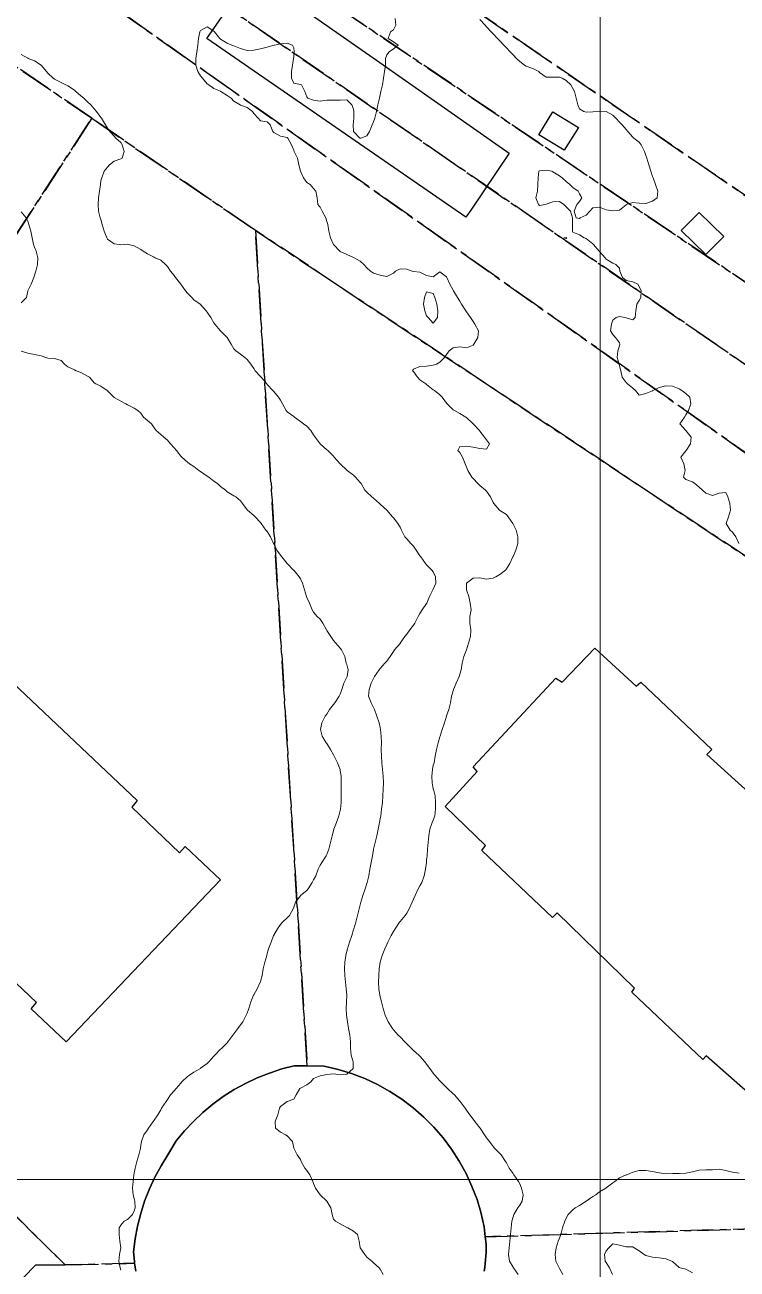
# Model space of a CAD drawing. Header units: centimetres. Extents: x 0 to 642158, y -847 to 649707.
# Drawn here: x 616123.5 to 616177.1, y 621580.6 to 621674.3 of the extents above; entities that cross this region are included whole.
import ezdxf

# ---------------------------------------------------------------- set-up
doc = ezdxf.new("R2010")
doc.units = ezdxf.units.CM
doc.header["$MEASUREMENT"] = 0
doc.linetypes.add('CENTERX2', pattern=[4, 2.5, -0.5, 0.5, -0.5])
doc.layers.add('MEV_grille', color=254, linetype='Continuous', lineweight=9)
doc.layers.add('WAL_topographie 0.5', color=253, linetype='Continuous', lineweight=20)
doc.layers.add('SPW_batiments', color=7, linetype='Continuous')
doc.layers.add('SPW_parcellaire cadastral', color=7, linetype='CENTERX2', lineweight=25, true_color=0xff0542)

# ---------------------------------------------------------------- blocks, each defined once
blk = doc.blocks.new('*U114')
at = {"layer": 'MEV_grille', "transparency": 33554687}
blk.add_lwpolyline([(-1338.461, 0), (1338.461, 0)], dxfattribs=at)
blk = doc.blocks.new('*U115')
at = {"layer": 'MEV_grille', "color": 0, "linetype": 'ByBlock', "lineweight": -2, "transparency": 16777216}
blk.add_blockref('*U114', (0, -800), dxfattribs=at)
blk = doc.blocks.new('*U112')
at = {"layer": 'MEV_grille', "transparency": 33554687}
blk.add_lwpolyline([(0, 1825.476), (0, -1825.476)], dxfattribs=at)
blk = doc.blocks.new('*U113')
at = {"layer": 'MEV_grille', "color": 0, "linetype": 'ByBlock', "lineweight": -2, "transparency": 16777216}
blk.add_blockref('*U112', (800, 0), dxfattribs=at)

msp = doc.modelspace()

# ---------------------------------------------------------------- linework, layer by layer
at = {"layer": 'SPW_batiments'}
for points in [[(616149.737, 621671.786), (616159.954, 621664.604), (616157.071, 621660.336), (616156.705, 621659.803), (616139.32, 621671.784), (616137.219, 621673.234), (616140.636, 621678.151), (616149.737, 621671.786)], [(616165.17, 621666.537), (616164.104, 621664.837), (616162.187, 621666.004), (616163.237, 621667.737), (616165.17, 621666.537)], [(616176.105, 621658.356), (616174.755, 621656.989), (616172.905, 621658.788), (616174.255, 621660.155), (616176.105, 621658.356)], [(616118.545, 621628.623), (616118.148, 621628.14), (616121.739, 621624.729), (616122.166, 621625.181), (616131.978, 621615.901), (616131.586, 621615.409), (616135.156, 621611.981), (616135.588, 621612.442), (616138.255, 621609.939), (616126.624, 621597.742), (616124.006, 621600.232), (616124.398, 621600.716), (616120.8, 621604.121), (616120.379, 621603.672), (616116.568, 621607.231), (616110.561, 621612.966), (616110.983, 621613.418), (616107.383, 621616.857), (616106.941, 621616.412), (616104.342, 621618.903), (616115.938, 621631.091), (616118.545, 621628.623)], [(616177.934, 621593.905), (616174.781, 621596.709), (616174.517, 621596.43), (616169.176, 621601.488), (616169.387, 621601.778), (616163.569, 621607.456), (616163.23, 621607.098), (616157.891, 621612.15), (616158.167, 621612.518), (616155.143, 621615.446), (616157.554, 621618.084), (616157.242, 621618.438), (616163.467, 621625.119), (616163.94, 621624.817), (616166.398, 621627.365), (616169.502, 621624.511)], [(616169.502, 621624.511), (616169.856, 621624.816), (616175.195, 621619.742), (616174.834, 621619.362), (616180.864, 621613.91)]]:
    msp.add_lwpolyline(points, dxfattribs=at)
at = {"layer": 'SPW_parcellaire cadastral'}
for points in [[(616188.778, 621667.676), (616185.431, 621663.056), (616182.089, 621658.431), (616147.903, 621681.882), (616150.551, 621685.466), (616152.423, 621688), (616153.702, 621689.732), (616160.884, 621699.453), (616158.293, 621701.68), (616158.028, 621701.907), (616139.116, 621718.162), (616128.331, 621727.432), (616143.828, 621745.766), (616148.585, 621742.135), (616146.73, 621739.617), (616145.81, 621740.296), (616143.81, 621737.843), (616148.606, 621732.571), (616153.024, 621738.746), (616209.234, 621695.829), (616188.778, 621667.676)], [(616182.089, 621658.431), (616221.712, 621631.25), (616218.618, 621627.333), (616130.6, 621686.698), (616125.8, 621690.01), (616108.407, 621702.011), (616104.439, 621704.749), (616109.999, 621709.71), (616112.356, 621707.716), (616121.403, 621700.061), (616147.903, 621681.882), (616182.089, 621658.431)], [(616215.119, 621622.904), (616118.1, 621689.848), (616105.842, 621698.305), (616100.978, 621701.662), (616104.439, 621704.749), (616108.407, 621702.011), (616125.8, 621690.01), (616130.6, 621686.698), (616218.618, 621627.333), (616215.119, 621622.904)], [(616095.541, 621696.812), (616100.978, 621701.662), (616105.842, 621698.305), (616118.1, 621689.848), (616215.119, 621622.904), (616211.457, 621618.268), (616107.383, 621691.736), (616105.852, 621689.696), (616095.541, 621696.812)], [(616128.563, 621667.239), (616106.903, 621682.063), (616104.603, 621680.062), (616101.893, 621682.798), (616092.183, 621692.775), (616091.654, 621693.313), (616095.541, 621696.812), (616105.852, 621689.696), (616107.383, 621691.736), (616211.457, 621618.268), (616208.143, 621614.074), (616140.868, 621658.804), (616128.563, 621667.239)], [(616128.563, 621667.239), (616122.649, 621658.141), (616098.137, 621674.079), (616096.319, 621675.885), (616094.579, 621677.614), (616092.536, 621679.644), (616085.26, 621686.872), (616084.853, 621687.277), (616091.654, 621693.313), (616092.183, 621692.775), (616101.893, 621682.798), (616104.603, 621680.062), (616106.903, 621682.063), (616128.563, 621667.239)], [(616122.649, 621658.141), (616128.563, 621667.239), (616140.868, 621658.804), (616144.763, 621595.941), (616143.792, 621595.953), (616142.846, 621595.708), (616141.918, 621595.405), (616141.01, 621595.044), (616140.128, 621594.627), (616139.273, 621594.154), (616138.449, 621593.629), (616137.661, 621593.053), (616136.91, 621592.428), (616136.201, 621591.758), (616135.535, 621591.044), (616134.914, 621590.29), (616134.294, 621589.246), (616133.774, 621588.42), (616133.307, 621587.562), (616132.894, 621586.677), (616132.538, 621585.767), (616132.24, 621584.838), (616132.002, 621583.89), (616131.822, 621582.93), (616131.705, 621581.961), (616131.768, 621581.22), (616131.787, 621581.084), (616126.564, 621580.967), (616089.571, 621617.581)], [(616158.145, 621583.087), (616158.09, 621583.822), (616157.828, 621584.939), (616157.542, 621585.879), (616157.162, 621586.874), (616156.714, 621587.84), (616156.2, 621588.773), (616155.622, 621589.667), (616154.982, 621590.52), (616154.286, 621591.326), (616153.535, 621592.08), (616152.733, 621592.782), (616151.884, 621593.426), (616150.993, 621594.008), (616150.063, 621594.528), (616149.099, 621594.981), (616148.106, 621595.366), (616147.089, 621595.681), (616146.052, 621595.925), (616144.763, 621595.941), (616140.868, 621658.804), (616208.143, 621614.074)], [(616078.403, 621613.766), (616081.256, 621617.297), (616086.244, 621613.678), (616089.571, 621617.581), (616126.564, 621580.967), (616124.317, 621580.94), (616090.336, 621546.174), (616074.467, 621559.494), (616048.219, 621579.062), (616052.215, 621584.355), (616054.384, 621587.228), (616060.427, 621595.231), (616063.428, 621599.207), (616065.312, 621597.443), (616071.925, 621605.677), (616075.143, 621609.686), (616078.403, 621613.766)], [(616158.145, 621583.087), (616187.296, 621583.946), (616208.522, 621605.392), (616213.774, 621575.8)], [(616131.872, 621580.485), (616131.787, 621581.084), (616131.768, 621581.22), (616131.705, 621581.961), (616131.822, 621582.93), (616132.002, 621583.89), (616132.24, 621584.838), (616132.538, 621585.767), (616132.894, 621586.677), (616133.307, 621587.562), (616133.774, 621588.42), (616134.294, 621589.246), (616134.914, 621590.29), (616135.535, 621591.044), (616136.201, 621591.758), (616136.91, 621592.428), (616137.661, 621593.053), (616138.449, 621593.629), (616139.273, 621594.154), (616140.128, 621594.627), (616141.01, 621595.044), (616141.918, 621595.405), (616142.846, 621595.708), (616143.792, 621595.953), (616144.763, 621595.941), (616146.052, 621595.925), (616147.089, 621595.681), (616148.106, 621595.366), (616149.099, 621594.981), (616150.063, 621594.528), (616150.993, 621594.008), (616151.884, 621593.426), (616152.733, 621592.782), (616153.535, 621592.08), (616154.286, 621591.326), (616154.982, 621590.52), (616155.622, 621589.667), (616156.2, 621588.773), (616156.714, 621587.84), (616157.162, 621586.874), (616157.542, 621585.879), (616157.828, 621584.939), (616158.09, 621583.822), (616158.145, 621583.087), (616158.24, 621582.517), (616158.235, 621582.227), (616158.225, 621581.936), (616158.208, 621581.646), (616158.184, 621581.355), (616158.155, 621581.065), (616158.118, 621580.778), (616158.076, 621580.489)], [(616187.296, 621583.946), (616158.145, 621583.087)], [(616158.076, 621580.489), (616158.118, 621580.778), (616158.155, 621581.065), (616158.184, 621581.355), (616158.208, 621581.646), (616158.225, 621581.936), (616158.235, 621582.227), (616158.24, 621582.517), (616158.145, 621583.087)], [(616090.336, 621546.174), (616124.317, 621580.94), (616126.564, 621580.967), (616131.787, 621581.084), (616131.872, 621580.485)]]:
    msp.add_lwpolyline(points, dxfattribs=at)
at = {"layer": 'WAL_topographie 0.5'}
for points in [[(616151.371, 621674.75), (616151.431, 621674.25), (616151.25, 621673.905), (616151.033, 621673.75), (616150.85, 621673.25), (616151.25, 621672.983), (616151.6, 621672.75), (616151.25, 621672.458), (616150.938, 621672.25), (616150.75, 621672.019), (616150.653, 621671.75), (616150.656, 621671.25), (616150.578, 621670.75), (616150.5, 621670.25), (616150.422, 621669.75), (616150.302, 621669.25), (616150.25, 621669), (616150.198, 621668.75), (616150.078, 621668.25), (616149.969, 621667.75), (616149.85, 621667.25), (616149.75, 621666.981), (616149.659, 621666.75), (616149.46, 621666.25), (616149.25, 621665.925), (616148.812, 621665.75), (616148.75, 621665.738), (616148.714, 621665.75), (616148.25, 621666.25), (616148.25, 621666.25), (616148.233, 621666.75), (616148.25, 621667), (616148.267, 621667.25), (616148.27, 621667.75), (616148.25, 621667.917), (616148.125, 621668.25), (616147.75, 621668.625), (616147.25, 621668.607), (616146.75, 621668.611), (616146.25, 621668.6), (616145.75, 621668.528), (616145.25, 621668.604), (616144.821, 621668.75), (616144.75, 621668.85), (616144.583, 621669.25), (616144.333, 621669.75), (616144.25, 621669.781), (616143.75, 621669.887), (616143.59, 621670.25), (616143.589, 621670.75), (616143.65, 621671.25), (616143.736, 621671.75), (616143.75, 621671.875), (616143.796, 621672.25), (616143.75, 621672.55), (616143.667, 621672.75), (616143.25, 621672.885), (616142.75, 621672.855), (616142.3, 621672.75), (616142.25, 621672.738), (616141.75, 621672.587), (616141.25, 621672.466), (616140.75, 621672.369), (616140.25, 621672.332), (616139.75, 621672.493), (616139.25, 621672.69), (616139.091, 621672.75), (616138.75, 621672.899), (616138.25, 621673.186), (616138.184, 621673.25), (616137.795, 621673.75), (616137.75, 621673.806), (616137.25, 621674.124), (616136.75, 621673.85), (616136.683, 621673.75), (616136.577, 621673.25), (616136.547, 621672.75), (616136.474, 621672.25), (616136.401, 621671.75), (616136.378, 621671.25), (616136.534, 621670.75), (616136.75, 621670.428), (616136.898, 621670.25), (616137.25, 621669.828), (616137.356, 621669.75), (616137.75, 621669.49), (616138.25, 621669.269), (616138.279, 621669.25), (616138.75, 621668.948), (616139.034, 621668.75), (616139.25, 621668.54), (616139.728, 621668.25), (616139.75, 621668.237), (616140.25, 621668.042), (616140.654, 621667.75), (616140.75, 621667.603), (616141.083, 621667.25), (616141.25, 621667.05), (616141.75, 621666.972), (616141.972, 621666.75), (616142.173, 621666.25), (616142.25, 621666.183), (616142.75, 621665.893), (616143.25, 621665.794), (616143.309, 621665.75), (616143.596, 621665.25), (616143.75, 621664.85), (616143.792, 621664.75), (616144.028, 621664.25), (616144.13, 621663.75), (616144.25, 621663.25), (616144.25, 621663.25), (616144.477, 621662.75), (616144.75, 621662.397), (616144.978, 621662.25), (616145.25, 621661.95), (616145.404, 621661.75), (616145.528, 621661.25), (616145.571, 621660.75), (616145.75, 621660.541), (616145.885, 621660.25), (616146.169, 621659.75), (616146.25, 621659.472), (616146.317, 621659.25), (616146.401, 621658.75), (616146.516, 621658.25), (616146.75, 621657.75), (616146.75, 621657.75), (616147.223, 621657.25), (616147.25, 621657.23), (616147.75, 621656.989), (616148.25, 621656.774), (616148.292, 621656.75), (616148.75, 621656.494), (616149.034, 621656.25), (616149.25, 621656), (616149.526, 621655.75), (616149.75, 621655.588), (616150.25, 621655.445), (616150.75, 621655.345), (616151.25, 621655.577), (616151.405, 621655.75), (616151.75, 621655.911), (616152.25, 621655.88), (616152.65, 621655.75), (616152.75, 621655.717), (616153.25, 621655.667), (616153.75, 621655.424), (616154.25, 621655.321), (616154.75, 621655.687), (616155.25, 621655.3), (616155.265, 621655.25), (616155.492, 621654.75), (616155.75, 621654.306), (616155.779, 621654.25), (616156.071, 621653.75), (616156.25, 621653.47), (616156.384, 621653.25), (616156.697, 621652.75), (616156.75, 621652.676), (616157.04, 621652.25), (616157.25, 621651.941), (616157.38, 621651.75), (616157.653, 621651.25), (616157.613, 621650.75), (616157.306, 621650.25), (616157.25, 621650.179), (616156.75, 621649.962), (616156.25, 621650.033), (616155.75, 621649.971), (616155.436, 621649.75), (616155.25, 621649.464), (616155.1, 621649.25), (616154.75, 621648.891), (616154.5, 621648.75), (616154.25, 621648.664), (616153.75, 621648.591), (616153.25, 621648.574), (616152.75, 621648.364), (616152.694, 621648.25), (616152.75, 621648.182), (616153.052, 621647.75), (616153.25, 621647.569), (616153.701, 621647.25), (616153.75, 621647.222), (616154.25, 621646.82), (616154.333, 621646.75), (616154.75, 621646.424), (616154.908, 621646.25), (616155.25, 621645.794), (616155.286, 621645.75), (616155.75, 621645.311), (616155.852, 621645.25), (616156.25, 621645.023), (616156.697, 621644.75), (616156.75, 621644.719), (616157.243, 621644.25), (616157.25, 621644.243), (616157.719, 621643.75), (616157.75, 621643.699), (616158.111, 621643.25), (616158.25, 621643.043), (616158.485, 621642.75), (616158.25, 621642.35), (616157.75, 621642.403), (616157.25, 621642.5), (616156.75, 621642.576), (616156.25, 621642.542), (616156.104, 621642.25), (616156.25, 621642.104), (616156.452, 621641.75), (616156.642, 621641.25), (616156.75, 621641), (616156.846, 621640.75), (616157.15, 621640.25), (616157.25, 621640.128), (616157.612, 621639.75), (616157.75, 621639.623), (616158.182, 621639.25), (616158.25, 621639.173), (616158.55, 621638.75), (616158.75, 621638.342), (616158.812, 621638.25), (616159.236, 621637.75), (616159.25, 621637.739), (616159.75, 621637.426), (616159.893, 621637.25), (616160.229, 621636.75), (616160.25, 621636.706), (616160.494, 621636.25), (616160.603, 621635.75), (616160.599, 621635.25), (616160.455, 621634.75), (616160.25, 621634.271), (616160.244, 621634.25), (616160.02, 621633.75), (616159.75, 621633.343), (616159.679, 621633.25), (616159.25, 621632.903), (616158.948, 621632.75), (616158.75, 621632.648), (616158.25, 621632.565), (616157.75, 621632.665), (616157.25, 621632.628), (616156.75, 621632.26), (616156.741, 621632.25), (616156.75, 621631.75), (616156.75, 621631.75), (616156.932, 621631.25), (616157.021, 621630.75), (616157.09, 621630.25), (616157.01, 621629.75), (616156.992, 621629.25), (616157.074, 621628.75), (616157.05, 621628.25), (616156.899, 621627.75), (616156.75, 621627.25), (616156.75, 621627.25), (616156.54, 621626.75), (616156.423, 621626.25), (616156.346, 621625.75), (616156.25, 621625.404), (616156.21, 621625.25), (616155.975, 621624.75), (616155.773, 621624.25), (616155.75, 621624.15), (616155.63, 621623.75), (616155.55, 621623.25), (616155.417, 621622.75), (616155.25, 621622.281), (616155.241, 621622.25), (616155.086, 621621.75), (616154.927, 621621.25), (616154.768, 621620.75), (616154.75, 621620.702), (616154.616, 621620.25), (616154.484, 621619.75), (616154.401, 621619.25), (616154.308, 621618.75), (616154.25, 621618.556), (616154.191, 621618.25), (616154.139, 621617.75), (616154.17, 621617.25), (616154.25, 621616.786), (616154.264, 621616.75), (616154.382, 621616.25), (616154.428, 621615.75), (616154.428, 621615.25), (616154.36, 621614.75), (616154.25, 621614.427), (616154.176, 621614.25), (616153.983, 621613.75), (616153.912, 621613.25), (616153.862, 621612.75), (616153.804, 621612.25), (616153.781, 621611.75), (616153.75, 621611.438), (616153.731, 621611.25), (616153.66, 621610.75), (616153.577, 621610.25), (616153.386, 621609.75), (616153.25, 621609.5), (616153.114, 621609.25), (616152.881, 621608.75), (616152.75, 621608.476), (616152.666, 621608.25), (616152.44, 621607.75), (616152.25, 621607.424), (616152.132, 621607.25), (616151.75, 621606.802), (616151.708, 621606.75), (616151.371, 621606.25), (616151.25, 621606.057), (616151.093, 621605.75), (616150.829, 621605.25), (616150.75, 621605.073), (616150.615, 621604.75), (616150.409, 621604.25), (616150.25, 621603.75), (616150.25, 621603.75), (616150.188, 621603.25), (616150.165, 621602.75), (616150.142, 621602.25), (616150.15, 621601.75), (616150.223, 621601.25), (616150.25, 621601.139), (616150.343, 621600.75), (616150.478, 621600.25), (616150.643, 621599.75), (616150.75, 621599.472), (616150.858, 621599.25), (616151.174, 621598.75), (616151.25, 621598.648), (616151.609, 621598.25), (616151.75, 621598.123), (616152.11, 621597.75), (616152.25, 621597.604), (616152.614, 621597.25), (616152.75, 621597.11), (616153.165, 621596.75), (616153.25, 621596.665), (616153.605, 621596.25), (616153.75, 621596.067), (616153.982, 621595.75), (616154.25, 621595.395), (616154.364, 621595.25), (616154.75, 621594.82), (616154.812, 621594.75), (616155.25, 621594.312), (616155.308, 621594.25), (616155.75, 621593.841), (616155.842, 621593.75), (616156.25, 621593.275), (616156.272, 621593.25), (616156.646, 621592.75), (616156.75, 621592.612), (616157.008, 621592.25), (616157.25, 621591.919), (616157.376, 621591.75), (616157.75, 621591.277), (616157.77, 621591.25), (616158.092, 621590.75), (616158.25, 621590.529), (616158.485, 621590.25), (616158.75, 621589.886), (616158.864, 621589.75), (616159.25, 621589.359), (616159.346, 621589.25), (616159.691, 621588.75), (616159.75, 621588.65), (616159.967, 621588.25), (616160.25, 621587.844), (616160.321, 621587.75), (616160.656, 621587.25), (616160.75, 621587.057), (616160.894, 621586.75), (616161.018, 621586.25), (616160.928, 621585.75), (616160.75, 621585.464), (616160.615, 621585.25), (616160.302, 621584.75), (616160.25, 621584.571), (616160.157, 621584.25), (616160.108, 621583.75), (616160.051, 621583.25), (616160.002, 621582.75), (616159.968, 621582.25), (616159.915, 621581.75), (616159.98, 621581.25), (616160.25, 621580.788), (616160.275, 621580.75), (616160.643, 621580.25)], [(616157.75, 621674.666), (616158.143, 621674.25), (616158.25, 621674.134), (616158.608, 621673.75), (616158.75, 621673.602), (616159.079, 621673.25), (616159.25, 621673.069), (616159.561, 621672.75), (616159.75, 621672.553), (616160.037, 621672.25), (616160.25, 621672.018), (616160.511, 621671.75), (616160.75, 621671.514), (616161.123, 621671.25), (616161.25, 621671.161), (616161.75, 621670.996), (616162.184, 621670.75), (616162.25, 621670.698), (616162.75, 621670.339), (616163.25, 621670.339), (616163.75, 621670.34), (616163.95, 621670.25), (616164.25, 621670.092), (616164.592, 621669.75), (616164.75, 621669.489), (616164.872, 621669.25), (616165, 621668.75), (616165.118, 621668.25), (616165.25, 621667.95), (616165.583, 621667.75), (616165.75, 621667.704), (616166.25, 621667.728), (616166.5, 621667.75), (616166.75, 621667.771), (616167.25, 621667.75), (616167.25, 621667.75), (616167.75, 621667.475), (616167.975, 621667.25), (616168.25, 621666.957), (616168.454, 621666.75), (616168.75, 621666.398), (616168.877, 621666.25), (616169.25, 621665.832), (616169.345, 621665.75), (616169.75, 621665.445), (616169.899, 621665.25), (616170.146, 621664.75), (616170.25, 621664.453), (616170.321, 621664.25), (616170.466, 621663.75), (616170.612, 621663.25), (616170.75, 621662.853), (616170.792, 621662.75), (616170.976, 621662.25), (616171.154, 621661.75), (616171.102, 621661.25), (616170.75, 621660.996), (616170.25, 621660.821), (616169.75, 621660.849), (616169.25, 621660.892), (616168.771, 621660.75), (616168.75, 621660.721), (616168.25, 621660.323), (616167.75, 621660.285), (616167.25, 621660.359), (616166.75, 621660.552), (616166.25, 621660.506), (616166.026, 621660.25), (616165.75, 621659.943), (616165.303, 621659.75), (616165.25, 621659.702), (616165, 621659.75), (616164.857, 621660.25), (616165.059, 621660.75), (616165.25, 621660.974), (616165.432, 621661.25), (616165.25, 621661.546), (616165.15, 621661.75), (616164.75, 621662.036), (616164.511, 621662.25), (616164.25, 621662.478), (616163.956, 621662.75), (616163.75, 621662.913), (616163.25, 621663.222), (616163.167, 621663.25), (616162.75, 621663.345), (616162.25, 621663.293), (616162.18, 621663.25), (616162.128, 621662.75), (616162.119, 621662.25), (616162.078, 621661.75), (616161.972, 621661.25), (616162.172, 621660.75), (616162.25, 621660.672), (616162.667, 621660.75), (616162.75, 621660.778), (616163.25, 621660.958), (616163.75, 621660.972), (616164.083, 621660.75), (616164.25, 621660.583), (616164.583, 621660.25), (616164.715, 621659.75), (616164.723, 621659.25), (616164.712, 621658.75), (616164.75, 621658.683), (616165.25, 621658.482), (616165.602, 621658.25), (616165.75, 621658.201), (616166.25, 621657.806), (616166.299, 621657.75), (616166.732, 621657.25), (616166.75, 621657.227), (616167.187, 621656.75), (616167.25, 621656.638), (616167.75, 621656.333), (616167.984, 621656.25), (616168.25, 621655.964), (616168.291, 621655.75), (616168.487, 621655.25), (616168.75, 621655.043), (616169.25, 621654.924), (616169.637, 621654.75), (616169.75, 621654.595), (616169.889, 621654.25), (616169.862, 621653.75), (616169.75, 621653.521), (616169.569, 621653.25), (616169.488, 621652.75), (616169.432, 621652.25), (616169.25, 621652.068), (616168.75, 621652.217), (616168.687, 621652.25), (616168.25, 621652.337), (616168, 621652.25), (616167.75, 621652.055), (616167.66, 621651.75), (616167.583, 621651.25), (616167.75, 621650.964), (616167.95, 621650.75), (616168.25, 621650.341), (616168.296, 621650.25), (616168.25, 621650.125), (616168.125, 621649.75), (616168.076, 621649.25), (616168.225, 621648.75), (616168.25, 621648.625), (616168.36, 621648.25), (616168.45, 621647.75), (616168.75, 621647.355), (616168.868, 621647.25), (616169.25, 621646.925), (616169.45, 621646.75), (616169.75, 621646.4), (616170.25, 621646.529), (616170.75, 621646.743), (616170.766, 621646.75), (616171.25, 621646.981), (616171.75, 621647.098), (616172.25, 621647.091), (616172.75, 621646.875), (616172.955, 621646.75), (616173.25, 621646.533), (616173.544, 621646.25), (616173.613, 621645.75), (616173.441, 621645.25), (616173.25, 621644.929), (616173.144, 621644.75), (616172.794, 621644.25), (616173.25, 621643.75), (616173.25, 621643.75), (616173.66, 621643.25), (616173.609, 621642.75), (616173.262, 621642.25), (616173.25, 621642.222), (616172.88, 621641.75), (616173.1, 621641.25), (616173.2, 621640.75), (616173.083, 621640.25), (616173.25, 621640.054), (616173.75, 621639.883), (616173.917, 621639.75), (616174.25, 621639.483), (616174.491, 621639.25), (616174.75, 621639.029), (616175.25, 621638.861), (616175.75, 621639.036), (616176.25, 621639.076), (616176.42, 621638.75), (616176.564, 621638.25), (616176.606, 621637.75), (616176.454, 621637.25), (616176.273, 621636.75), (616176.571, 621636.25), (616176.75, 621636.092), (616177.02, 621635.75), (616177.229, 621635.25)], [(616123.25, 621672.046), (616123.75, 621671.76), (616123.775, 621671.75), (616124.25, 621671.556), (616124.75, 621671.25), (616124.75, 621671.25), (616125.152, 621670.75), (616125.25, 621670.628), (616125.65, 621670.25), (616125.75, 621670.184), (616126.25, 621669.935), (616126.609, 621669.75), (616126.75, 621669.682), (616127.25, 621669.348), (616127.366, 621669.25), (616127.75, 621668.919), (616127.962, 621668.75), (616128.25, 621668.472), (616128.49, 621668.25), (616128.75, 621667.94), (616128.92, 621667.75), (616129.25, 621667.294), (616129.284, 621667.25), (616129.596, 621666.75), (616129.75, 621666.489), (616129.927, 621666.25), (616130.25, 621665.893), (616130.379, 621665.75), (616130.75, 621665.431), (616130.843, 621665.25), (616130.997, 621664.75), (616130.84, 621664.25), (616130.75, 621664.182), (616130.25, 621664.013), (616129.89, 621663.75), (616129.75, 621663.568), (616129.5, 621663.25), (616129.319, 621662.75), (616129.25, 621662.544), (616129.206, 621662.25), (616129.135, 621661.75), (616129.075, 621661.25), (616129.039, 621660.75), (616129.073, 621660.25), (616129.202, 621659.75), (616129.25, 621659.625), (616129.34, 621659.25), (616129.496, 621658.75), (616129.692, 621658.25), (616129.75, 621658.145), (616130.25, 621657.788), (616130.625, 621657.75), (616130.75, 621657.731), (616131, 621657.75), (616131.25, 621657.762), (616131.322, 621657.75), (616131.75, 621657.647), (616132.25, 621657.361), (616132.417, 621657.25), (616132.75, 621657.045), (616133.25, 621656.792), (616133.329, 621656.75), (616133.75, 621656.555), (616134.107, 621656.25), (616134.25, 621656.083), (616134.494, 621655.75), (616134.75, 621655.4), (616134.868, 621655.25), (616135.25, 621654.75), (616135.25, 621654.75), (616135.611, 621654.25), (616135.75, 621654.078), (616136.077, 621653.75), (616136.25, 621653.583), (616136.726, 621653.25), (616136.75, 621653.233), (616137.174, 621652.75), (616137.25, 621652.657), (616137.525, 621652.25), (616137.75, 621651.859), (616137.812, 621651.75), (616138.25, 621651.25), (616138.25, 621651.25), (616138.75, 621650.75), (616138.75, 621650.75), (616139.036, 621650.25), (616139.25, 621649.9), (616139.405, 621649.75), (616139.75, 621649.487), (616140.071, 621649.25), (616140.25, 621649.103), (616140.523, 621648.75), (616140.75, 621648.417), (616140.861, 621648.25), (616141.25, 621647.801), (616141.3, 621647.75), (616141.727, 621647.25), (616141.75, 621647.219), (616142.179, 621646.75), (616142.25, 621646.681), (616142.61, 621646.25), (616142.75, 621646.028), (616142.897, 621645.75), (616143.172, 621645.25), (616143.25, 621645.163), (616143.75, 621644.799), (616143.819, 621644.75), (616144.25, 621644.438), (616144.492, 621644.25), (616144.75, 621644.064), (616145.031, 621643.75), (616145.25, 621643.411), (616145.356, 621643.25), (616145.75, 621642.75), (616145.75, 621642.75), (616146.25, 621642.303), (616146.31, 621642.25), (616146.75, 621641.81), (616146.804, 621641.75), (616147.24, 621641.25), (616147.25, 621641.238), (616147.75, 621640.772), (616147.778, 621640.75), (616148.25, 621640.38), (616148.404, 621640.25), (616148.75, 621639.841), (616148.814, 621639.75), (616149.114, 621639.25), (616149.25, 621639.11), (616149.637, 621638.75), (616149.75, 621638.662), (616150.217, 621638.25), (616150.25, 621638.215), (616150.75, 621637.75), (616150.75, 621637.75), (616151.187, 621637.25), (616151.25, 621637.174), (616151.591, 621636.75), (616151.75, 621636.479), (616151.852, 621636.25), (616152.114, 621635.75), (616152.25, 621635.588), (616152.555, 621635.25), (616152.75, 621635.05), (616152.968, 621634.75), (616153.25, 621634.319), (616153.304, 621634.25), (616153.66, 621633.75), (616153.75, 621633.644), (616154.144, 621633.25), (616154.25, 621633.104), (616154.417, 621632.75), (616154.442, 621632.25), (616154.25, 621631.809), (616154.229, 621631.75), (616153.969, 621631.25), (616153.763, 621630.75), (616153.75, 621630.73), (616153.416, 621630.25), (616153.25, 621629.978), (616153.115, 621629.75), (616152.859, 621629.25), (616152.75, 621629.092), (616152.498, 621628.75), (616152.25, 621628.431), (616152.118, 621628.25), (616151.77, 621627.75), (616151.75, 621627.726), (616151.345, 621627.25), (616151.25, 621627.118), (616151.016, 621626.75), (616150.75, 621626.394), (616150.614, 621626.25), (616150.25, 621625.837), (616150.171, 621625.75), (616149.831, 621625.25), (616149.75, 621625.098), (616149.585, 621624.75), (616149.432, 621624.25), (616149.38, 621623.75), (616149.569, 621623.25), (616149.75, 621622.911), (616149.825, 621622.75), (616150.015, 621622.25), (616150.183, 621621.75), (616150.25, 621621.404), (616150.274, 621621.25), (616150.324, 621620.75), (616150.348, 621620.25), (616150.33, 621619.75), (616150.344, 621619.25), (616150.387, 621618.75), (616150.426, 621618.25), (616150.483, 621617.75), (616150.508, 621617.25), (616150.487, 621616.75), (616150.467, 621616.25), (616150.43, 621615.75), (616150.367, 621615.25), (616150.293, 621614.75), (616150.25, 621614.532), (616150.196, 621614.25), (616150.102, 621613.75), (616150.004, 621613.25), (616149.877, 621612.75), (616149.754, 621612.25), (616149.75, 621612.224), (616149.676, 621611.75), (616149.572, 621611.25), (616149.47, 621610.75), (616149.399, 621610.25), (616149.28, 621609.75), (616149.25, 621609.661), (616149.12, 621609.25), (616148.961, 621608.75), (616148.805, 621608.25), (616148.75, 621608.053), (616148.675, 621607.75), (616148.559, 621607.25), (616148.416, 621606.75), (616148.264, 621606.25), (616148.25, 621606.208), (616148.114, 621605.75), (616147.945, 621605.25), (616147.787, 621604.75), (616147.75, 621604.58), (616147.683, 621604.25), (616147.609, 621603.75), (616147.579, 621603.25), (616147.598, 621602.75), (616147.639, 621602.25), (616147.701, 621601.75), (616147.741, 621601.25), (616147.727, 621600.75), (616147.696, 621600.25), (616147.721, 621599.75), (616147.75, 621599.575), (616147.792, 621599.25), (616147.873, 621598.75), (616147.973, 621598.25), (616148.018, 621597.75), (616148.014, 621597.25), (616148.075, 621596.75), (616148.224, 621596.25), (616148.213, 621595.75), (616147.75, 621595.319), (616147.25, 621595.265), (616146.75, 621595.343), (616146.25, 621595.292), (616146, 621595.25), (616145.75, 621595.202), (616145.25, 621594.981), (616145.036, 621594.75), (616144.75, 621594.515), (616144.25, 621594.273), (616144.224, 621594.25), (616143.935, 621593.75), (616143.75, 621593.438), (616143.25, 621593.25), (616143.25, 621593.25), (616142.75, 621592.886), (616142.687, 621592.75), (616142.555, 621592.25), (616142.35, 621591.75), (616142.375, 621591.25), (616142.75, 621590.95), (616143.125, 621590.75), (616143.25, 621590.667), (616143.667, 621590.25), (616143.75, 621589.75), (616143.75, 621589.75), (616144.022, 621589.25), (616144.25, 621588.893), (616144.3, 621588.75), (616144.6, 621588.25), (616144.75, 621588.073), (616144.962, 621587.75), (616145.196, 621587.25), (616145.25, 621587.1), (616145.402, 621586.75), (616145.75, 621586.25), (616145.75, 621586.25), (616146.25, 621585.75), (616146.25, 621585.75), (616146.556, 621585.25), (616146.639, 621584.75), (616146.75, 621584.417), (616146.887, 621584.25), (616147.25, 621584.05), (616147.75, 621583.783), (616147.812, 621583.75), (616148.25, 621583.516), (616148.558, 621583.25), (616148.667, 621582.75), (616148.75, 621582.25), (616148.75, 621582.25), (616149.091, 621581.75), (616149.25, 621581.555), (616149.617, 621581.25), (616149.75, 621581.125), (616150.179, 621580.75), (616150.25, 621580.65), (616150.472, 621580.25)], [(616123.25, 621660.192), (616123.615, 621659.75), (616123.75, 621659.5), (616123.83, 621659.25), (616123.973, 621658.75), (616124.077, 621658.25), (616124.167, 621657.75), (616124.25, 621657.541), (616124.378, 621657.25), (616124.508, 621656.75), (616124.486, 621656.25), (616124.35, 621655.75), (616124.25, 621655.442), (616124.194, 621655.25), (616123.992, 621654.75), (616123.75, 621654.27), (616123.74, 621654.25), (616123.66, 621653.75), (616123.25, 621653.353)], [(616164.25, 621658.208), (616164.286, 621658.25), (616164.25, 621658.27), (616164.083, 621658.25), (616164.25, 621658.208)], [(616154.25, 621651.813), (616154.568, 621652.25), (616154.598, 621652.75), (616154.512, 621653.25), (616154.368, 621653.75), (616154.25, 621654.05), (616153.75, 621654.191), (616153.58, 621653.75), (616153.515, 621653.25), (616153.625, 621652.75), (616153.75, 621652.368), (616153.861, 621652.25), (616154.25, 621651.813)], [(616123.25, 621649.721), (616123.75, 621649.577), (616124.25, 621649.479), (616124.75, 621649.375), (616125.1, 621649.25), (616125.25, 621649.196), (616125.75, 621649.167), (616126.25, 621649.025), (616126.5, 621648.75), (616126.75, 621648.53), (616127.25, 621648.311), (616127.383, 621648.25), (616127.75, 621648.113), (616128.25, 621647.838), (616128.381, 621647.75), (616128.75, 621647.325), (616128.857, 621647.25), (616129.25, 621647.078), (616129.727, 621646.75), (616129.75, 621646.731), (616130.231, 621646.25), (616130.25, 621646.237), (616130.75, 621645.958), (616131.125, 621645.75), (616131.25, 621645.672), (616131.75, 621645.432), (616132.023, 621645.25), (616132.25, 621645.042), (616132.45, 621644.75), (616132.75, 621644.5), (616133.042, 621644.25), (616133.25, 621643.95), (616133.417, 621643.75), (616133.75, 621643.456), (616133.983, 621643.25), (616134.25, 621643.028), (616134.494, 621642.75), (616134.75, 621642.441), (616134.926, 621642.25), (616135.25, 621641.821), (616135.33, 621641.75), (616135.75, 621641.375), (616135.909, 621641.25), (616136.25, 621641.036), (616136.62, 621640.75), (616136.75, 621640.665), (616137.25, 621640.323), (616137.371, 621640.25), (616137.75, 621639.936), (616138.01, 621639.75), (616138.25, 621639.536), (616138.614, 621639.25), (616138.75, 621639.135), (616139.25, 621638.827), (616139.393, 621638.75), (616139.75, 621638.456), (616139.909, 621638.25), (616140.25, 621637.781), (616140.269, 621637.75), (616140.75, 621637.344), (616140.861, 621637.25), (616141.25, 621636.83), (616141.306, 621636.75), (616141.664, 621636.25), (616141.75, 621636.141), (616141.993, 621635.75), (616142.238, 621635.25), (616142.25, 621635.225), (616142.482, 621634.75), (616142.75, 621634.371), (616142.867, 621634.25), (616143.25, 621633.75), (616143.25, 621633.75), (616143.729, 621633.25), (616143.75, 621633.234), (616144.158, 621632.75), (616144.25, 621632.583), (616144.409, 621632.25), (616144.553, 621631.75), (616144.722, 621631.25), (616144.75, 621631.187), (616144.944, 621630.75), (616145.15, 621630.25), (616145.25, 621630.083), (616145.519, 621629.75), (616145.75, 621629.543), (616145.952, 621629.25), (616146.227, 621628.75), (616146.25, 621628.71), (616146.545, 621628.25), (616146.75, 621627.942), (616146.911, 621627.75), (616147.25, 621627.361), (616147.354, 621627.25), (616147.595, 621626.75), (616147.709, 621626.25), (616147.75, 621626.139), (616147.85, 621625.75), (616147.778, 621625.25), (616147.75, 621625.192), (616147.529, 621624.75), (616147.371, 621624.25), (616147.25, 621623.906), (616147.169, 621623.75), (616146.835, 621623.25), (616146.75, 621623.128), (616146.452, 621622.75), (616146.25, 621622.415), (616146.129, 621622.25), (616145.876, 621621.75), (616145.774, 621621.25), (616145.904, 621620.75), (616146.205, 621620.25), (616146.25, 621620.19), (616146.518, 621619.75), (616146.75, 621619.346), (616146.8, 621619.25), (616147.036, 621618.75), (616147.236, 621618.25), (616147.25, 621618.167), (616147.311, 621617.75), (616147.319, 621617.25), (616147.315, 621616.75), (616147.318, 621616.25), (616147.317, 621615.75), (616147.266, 621615.25), (616147.25, 621615.167), (616147.14, 621614.75), (616146.97, 621614.25), (616146.781, 621613.75), (616146.75, 621613.625), (616146.641, 621613.25), (616146.523, 621612.75), (616146.388, 621612.25), (616146.25, 621611.841), (616146.202, 621611.75), (616145.859, 621611.25), (616145.75, 621611.033), (616145.599, 621610.75), (616145.413, 621610.25), (616145.25, 621609.932), (616145.145, 621609.75), (616144.841, 621609.25), (616144.75, 621609.139), (616144.273, 621608.75), (616144.25, 621608.733), (616143.891, 621608.25), (616143.75, 621607.883), (616143.699, 621607.75), (616143.438, 621607.25), (616143.25, 621607.08), (616142.913, 621606.75), (616142.75, 621606.579), (616142.529, 621606.25), (616142.25, 621605.764), (616142.243, 621605.75), (616142.046, 621605.25), (616141.867, 621604.75), (616141.75, 621604.385), (616141.718, 621604.25), (616141.588, 621603.75), (616141.466, 621603.25), (616141.381, 621602.75), (616141.25, 621602.28), (616141.24, 621602.25), (616140.99, 621601.75), (616140.75, 621601.281), (616140.734, 621601.25), (616140.525, 621600.75), (616140.364, 621600.25), (616140.25, 621599.917), (616140.185, 621599.75), (616139.913, 621599.25), (616139.75, 621599.02), (616139.551, 621598.75), (616139.25, 621598.353), (616139.169, 621598.25), (616138.808, 621597.75), (616138.75, 621597.684), (616138.316, 621597.25), (616138.25, 621597.186), (616137.808, 621596.75), (616137.75, 621596.679), (616137.375, 621596.25), (616137.25, 621596.131), (616136.75, 621595.758), (616136.737, 621595.75), (616136.25, 621595.475), (616135.91, 621595.25), (616135.75, 621595.141), (616135.347, 621594.75), (616135.25, 621594.638), (616134.909, 621594.25), (616134.75, 621594.063), (616134.477, 621593.75), (616134.25, 621593.413), (616134.147, 621593.25), (616133.817, 621592.75), (616133.75, 621592.634), (616133.524, 621592.25), (616133.25, 621591.858), (616133.18, 621591.75), (616132.832, 621591.25), (616132.75, 621591.117), (616132.477, 621590.75), (616132.297, 621590.25), (616132.25, 621589.981), (616132.218, 621589.75), (616132.097, 621589.25), (616131.95, 621588.75), (616131.82, 621588.25), (616131.75, 621587.861), (616131.73, 621587.75), (616131.667, 621587.25), (616131.626, 621586.75), (616131.672, 621586.25), (616131.75, 621585.95), (616131.789, 621585.75), (616131.82, 621585.25), (616131.75, 621585.029), (616131.614, 621584.75), (616131.25, 621584.386), (616130.995, 621584.25), (616130.75, 621583.947), (616130.629, 621583.75), (616130.615, 621583.25), (616130.681, 621582.75), (616130.75, 621582.25), (616130.75, 621582.25), (616130.75, 621582.25), (616130.646, 621581.75), (616130.587, 621581.25), (616130.696, 621580.75), (616130.75, 621580.563)], [(616177.25, 621587.864), (616176.75, 621587.932), (616176.25, 621588.076), (616175.75, 621588.167), (616175.25, 621588.131), (616174.75, 621588.116), (616174.25, 621588.088), (616173.75, 621587.977), (616173.25, 621587.864), (616172.75, 621587.855), (616172.25, 621587.835), (616171.75, 621587.817), (616171.25, 621587.895), (616170.75, 621587.992), (616170.25, 621588.058), (616169.75, 621588.066), (616169.25, 621587.941), (616168.813, 621587.75), (616168.75, 621587.732), (616168.25, 621587.518), (616167.911, 621587.25), (616167.75, 621587.142), (616167.25, 621586.777), (616167.219, 621586.75), (616166.75, 621586.462), (616166.485, 621586.25), (616166.25, 621586.104), (616165.75, 621585.754), (616165.744, 621585.75), (616165.25, 621585.438), (616164.912, 621585.25), (616164.75, 621585.113), (616164.403, 621584.75), (616164.25, 621584.471), (616164.144, 621584.25), (616163.972, 621583.75), (616163.845, 621583.25), (616163.75, 621582.988), (616163.657, 621582.75), (616163.487, 621582.25), (616163.421, 621581.75), (616163.476, 621581.25), (616163.724, 621580.75), (616163.75, 621580.705), (616163.984, 621580.25)], [(616173.75, 621580.365), (616173.25, 621580.65), (616172.834, 621580.75), (616172.75, 621580.778), (616172.25, 621581.219), (616172.204, 621581.25), (616171.75, 621581.429), (616171.25, 621581.492), (616170.75, 621581.56), (616170.25, 621581.676), (616170.125, 621581.75), (616169.75, 621582.023), (616169.365, 621582.25), (616169.25, 621582.313), (616168.75, 621582.327), (616168.25, 621582.446), (616167.75, 621582.558), (616167.454, 621582.25), (616167.25, 621582.021), (616167.127, 621581.75), (616167.174, 621581.25), (616167.25, 621581.148), (616167.514, 621580.75), (616167.739, 621580.25)]]:
    msp.add_lwpolyline(points, dxfattribs=at)

# ---------------------------------------------------------------- block references
at = {"layer": 'MEV_grille', "transparency": 33554687}
for name, p in [('*U113', (615366.814, 620593.644)), ('*U115', (616669.481, 622387.381))]:
    msp.add_blockref(name, p, dxfattribs=at)

doc.saveas('drawing.dxf')
